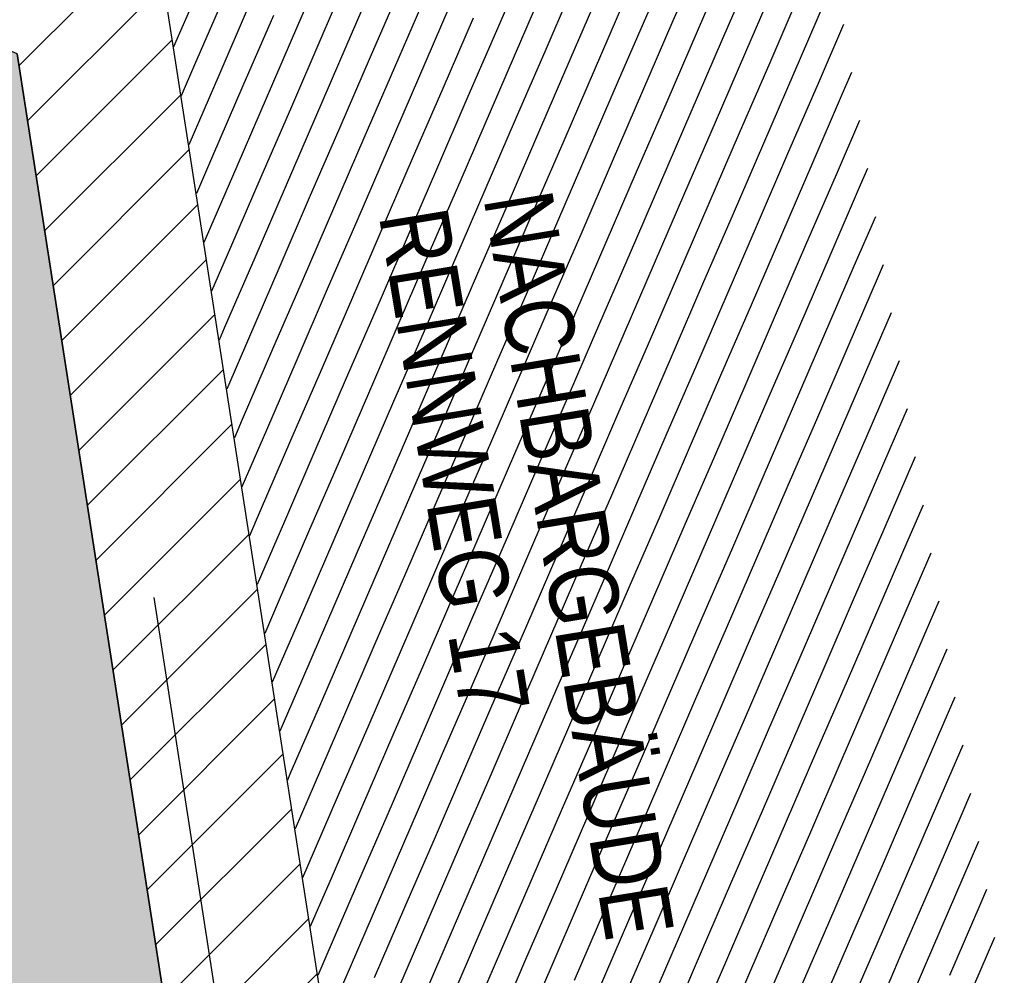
# Model space of a CAD drawing. Header units: millimetres. Extents: x 12535256 to 12566104, y 356204449 to 356234587.
# Drawn here: x 12556497 to 12559321, y 356208936 to 356211705 of the extents above; entities that cross this region are included whole.
import ezdxf
from ezdxf.enums import TextEntityAlignment as Align

# ---------------------------------------------------------------- set-up
doc = ezdxf.new("R2010")
doc.units = ezdxf.units.MM
doc.header["$MEASUREMENT"] = 0
doc.linetypes.add('Dot & Dashed', pattern=[6702.78, 3527.78, -1763.89, 0, -1411.11])
for name, color, linetype in [('New_010 Aussenwände', 7, 'Continuous'), ('New_110 Bemassungen Ausführung', 7, 'Continuous'), ('New_290 Raster _ Achsen', 7, 'Continuous')]:
    doc.layers.add(name, color=color, linetype=linetype)
for name, color, linetype, lineweight in [('New_010 Aussenwände_Pen_No__1', 7, 'Continuous', 13), ('New_010 Aussenwände_Pen_No__96', 8, 'Continuous', 13), ('New_110 Bemassungen Ausführung_Pen_No__1', 7, 'Continuous', 13), ('New_255 Plangrafiken_Pen_No__1', 7, 'Continuous', 13), ('New_255 Plangrafiken_Pen_No__39', 8, 'Continuous', 13), ('New_290 Raster _ Achsen_Pen_No__108', 7, 'Continuous', 13)]:
    doc.layers.add(name, color=color, linetype=linetype, lineweight=lineweight)
doc.styles.add('GENERATED_STYLE_1', font='arial.ttf')
doc.styles.add('GENERATED_STYLE_2', font='arial.ttf', dxfattribs={"width": 0.8})
doc.dimstyles.new('GENERATED_STYLE__1', dxfattribs={"dimtxt": 125, "dimasz": 47.5, "dimexe": 0.18, "dimexo": 2, "dimgap": 0, "dimtad": 1, "dimlfac": 0.001, "dimzin": 0, "dimdsep": 46, "dimtxsty": 'GENERATED_STYLE_1', "dimblk": 'ARROWHEAD_2', "dimblk1": 'ARROWHEAD_2', "dimblk2": 'ARROWHEAD_2', "dimcen": 0.09, "dimclrd": 7, "dimclre": 7, "dimclrt": 7, "dimadec": 0, "dimazin": 0, "dimtfac": 1, "dimtdec": 4, "dimtmove": 0, "dimatfit": 3, "dimfxl": 1, "dimtolj": 1, "dimtzin": 0, "dimarcsym": 0})

# ---------------------------------------------------------------- blocks, each defined once
blk = doc.blocks.new('*X19', base_point=(12240439.2, 356160438.4))
at = {"layer": 'New_255 Plangrafiken_Pen_No__39', "color": 8, "linetype": 'Continuous', "lineweight": 13}
for p, q in [((12558477.4, 356211904.8), (12558389.3, 356211700.9)), ((12558477.4, 356211904.8), (12558389.3, 356211700.9)), ((12557390.5, 356211890.4), (12557302.5, 356211686.5)), ((12557390.5, 356211890.4), (12557302.5, 356211686.5)), ((12557969, 356211882.5), (12557880.9, 356211678.6)), ((12557969, 356211882.5), (12557880.9, 356211678.6)), ((12557460.6, 356211860.1), (12557372.5, 356211656.2)), ((12557460.6, 356211860.1), (12557372.5, 356211656.2)), ((12558039.1, 356211852.2), (12557951, 356211648.3)), ((12558039.1, 356211852.2), (12557951, 356211648.3)), ((12558547.5, 356211874.5), (12558459.4, 356211670.6)), ((12558547.5, 356211874.5), (12558459.4, 356211670.6)), ((12557530.7, 356211829.9), (12557442.6, 356211626)), ((12557530.7, 356211829.9), (12557442.6, 356211626)), ((12558109.1, 356211821.9), (12558021, 356211618)), ((12558109.1, 356211821.9), (12558021, 356211618)), ((12558617.5, 356211844.3), (12558529.4, 356211640.4)), ((12558617.5, 356211844.3), (12558529.4, 356211640.4)), ((12557022.2, 356211807.5), (12556943.5, 356211625.4)), ((12557022.2, 356211807.5), (12556943.5, 356211625.4)), ((12557600.7, 356211799.6), (12557512.6, 356211595.7)), ((12557600.7, 356211799.6), (12557512.6, 356211595.7)), ((12558179.2, 356211791.7), (12558091.1, 356211587.8)), ((12558179.2, 356211791.7), (12558091.1, 356211587.8)), ((12558687.6, 356211814), (12558599.5, 356211610.1)), ((12558687.6, 356211814), (12558599.5, 356211610.1)), ((12557092.3, 356211777.3), (12557004.2, 356211573.4)), ((12557092.3, 356211777.3), (12557004.2, 356211573.4)), ((12557670.8, 356211769.3), (12557582.7, 356211565.4)), ((12557670.8, 356211769.3), (12557582.7, 356211565.4)), ((12558757.6, 356211783.8), (12558669.6, 356211579.8)), ((12558757.6, 356211783.8), (12558669.6, 356211579.8)), ((12557162.3, 356211747), (12557074.3, 356211543.1)), ((12557162.3, 356211747), (12557074.3, 356211543.1)), ((12557740.8, 356211739.1), (12557652.7, 356211535.2)), ((12557740.8, 356211739.1), (12557652.7, 356211535.2)), ((12558249.2, 356211761.4), (12558161.1, 356211557.5)), ((12558249.2, 356211761.4), (12558161.1, 356211557.5)), ((12558827.7, 356211753.5), (12558739.6, 356211549.6)), ((12558827.7, 356211753.5), (12558739.6, 356211549.6)), ((12557232.4, 356211716.7), (12557144.3, 356211512.8)), ((12557232.4, 356211716.7), (12557144.3, 356211512.8)), ((12557810.9, 356211708.8), (12557722.8, 356211504.9)), ((12557810.9, 356211708.8), (12557722.8, 356211504.9)), ((12558319.3, 356211731.2), (12558231.2, 356211527.2)), ((12558319.3, 356211731.2), (12558231.2, 356211527.2)), ((12557302.5, 356211686.5), (12557214.4, 356211482.6)), ((12557302.5, 356211686.5), (12557214.4, 356211482.6)), ((12557880.9, 356211678.6), (12557792.8, 356211474.7)), ((12557880.9, 356211678.6), (12557792.8, 356211474.7)), ((12558389.3, 356211700.9), (12558301.3, 356211497)), ((12558389.3, 356211700.9), (12558301.3, 356211497)), ((12558883.6, 356211690.5), (12558809.7, 356211519.3)), ((12558883.6, 356211690.5), (12558809.7, 356211519.3)), ((12557372.5, 356211656.2), (12557284.4, 356211452.3)), ((12557372.5, 356211656.2), (12557284.4, 356211452.3)), ((12558459.4, 356211670.6), (12558371.3, 356211466.7)), ((12558459.4, 356211670.6), (12558371.3, 356211466.7)), ((12557442.6, 356211626), (12557354.5, 356211422.1)), ((12557442.6, 356211626), (12557354.5, 356211422.1)), ((12557951, 356211648.3), (12557862.9, 356211444.4)), ((12557951, 356211648.3), (12557862.9, 356211444.4)), ((12558529.4, 356211640.4), (12558441.4, 356211436.5)), ((12558529.4, 356211640.4), (12558441.4, 356211436.5)), ((12557512.6, 356211595.7), (12557424.5, 356211391.8)), ((12557512.6, 356211595.7), (12557424.5, 356211391.8)), ((12558021, 356211618), (12557932.9, 356211414.1)), ((12558021, 356211618), (12557932.9, 356211414.1)), ((12558599.5, 356211610.1), (12558511.4, 356211406.2)), ((12558599.5, 356211610.1), (12558511.4, 356211406.2)), ((12557004.2, 356211573.4), (12556965.5, 356211483.8)), ((12557004.2, 356211573.4), (12556965.5, 356211483.8)), ((12557582.7, 356211565.4), (12557494.6, 356211361.5)), ((12557582.7, 356211565.4), (12557494.6, 356211361.5)), ((12558091.1, 356211587.8), (12558003, 356211383.9)), ((12558091.1, 356211587.8), (12558003, 356211383.9)), ((12558669.6, 356211579.8), (12558581.5, 356211375.9)), ((12558669.6, 356211579.8), (12558581.5, 356211375.9)), ((12557074.3, 356211543.1), (12556987.5, 356211342.2)), ((12557074.3, 356211543.1), (12556987.5, 356211342.2)), ((12558161.1, 356211557.5), (12558073.1, 356211353.6)), ((12558161.1, 356211557.5), (12558073.1, 356211353.6)), ((12558739.6, 356211549.6), (12558651.5, 356211345.7)), ((12558739.6, 356211549.6), (12558651.5, 356211345.7)), ((12558906.6, 356211551.3), (12558879.7, 356211489.1)), ((12558906.6, 356211551.3), (12558879.7, 356211489.1)), ((12557144.3, 356211512.8), (12557056.2, 356211308.9)), ((12557144.3, 356211512.8), (12557056.2, 356211308.9)), ((12557652.7, 356211535.2), (12557564.6, 356211331.3)), ((12557652.7, 356211535.2), (12557564.6, 356211331.3)), ((12558231.2, 356211527.2), (12558143.1, 356211323.3)), ((12558231.2, 356211527.2), (12558143.1, 356211323.3)), ((12558809.7, 356211519.3), (12558721.6, 356211315.4)), ((12558809.7, 356211519.3), (12558721.6, 356211315.4)), ((12557214.4, 356211482.6), (12557126.3, 356211278.7)), ((12557214.4, 356211482.6), (12557126.3, 356211278.7)), ((12557722.8, 356211504.9), (12557634.7, 356211301)), ((12557722.8, 356211504.9), (12557634.7, 356211301)), ((12558301.3, 356211497), (12558213.2, 356211293.1)), ((12558301.3, 356211497), (12558213.2, 356211293.1)), ((12558879.7, 356211489.1), (12558791.6, 356211285.2)), ((12558879.7, 356211489.1), (12558791.6, 356211285.2)), ((12557284.4, 356211452.3), (12557196.3, 356211248.4)), ((12557284.4, 356211452.3), (12557196.3, 356211248.4)), ((12557792.8, 356211474.7), (12557704.8, 356211270.7)), ((12557792.8, 356211474.7), (12557704.8, 356211270.7)), ((12558371.3, 356211466.7), (12558283.2, 356211262.8)), ((12558371.3, 356211466.7), (12558283.2, 356211262.8)), ((12557862.9, 356211444.4), (12557774.8, 356211240.5)), ((12557862.9, 356211444.4), (12557774.8, 356211240.5)), ((12558441.4, 356211436.5), (12558353.3, 356211232.6)), ((12558441.4, 356211436.5), (12558353.3, 356211232.6)), ((12557354.5, 356211422.1), (12557266.4, 356211218.1)), ((12557354.5, 356211422.1), (12557266.4, 356211218.1)), ((12557932.9, 356211414.1), (12557844.9, 356211210.2)), ((12557932.9, 356211414.1), (12557844.9, 356211210.2)), ((12558511.4, 356211406.2), (12558423.3, 356211202.3)), ((12558511.4, 356211406.2), (12558423.3, 356211202.3)), ((12558929.6, 356211412.1), (12558861.7, 356211254.9)), ((12558929.6, 356211412.1), (12558861.7, 356211254.9)), ((12557424.5, 356211391.8), (12557336.4, 356211187.9)), ((12557424.5, 356211391.8), (12557336.4, 356211187.9)), ((12558003, 356211383.9), (12557914.9, 356211180)), ((12558003, 356211383.9), (12557914.9, 356211180)), ((12558581.5, 356211375.9), (12558493.4, 356211172)), ((12558581.5, 356211375.9), (12558493.4, 356211172)), ((12557494.6, 356211361.5), (12557406.5, 356211157.6)), ((12557494.6, 356211361.5), (12557406.5, 356211157.6)), ((12558073.1, 356211353.6), (12557985, 356211149.7)), ((12558073.1, 356211353.6), (12557985, 356211149.7)), ((12558651.5, 356211345.7), (12558563.4, 356211141.8)), ((12558651.5, 356211345.7), (12558563.4, 356211141.8)), ((12557564.6, 356211331.3), (12557476.6, 356211127.4)), ((12557564.6, 356211331.3), (12557476.6, 356211127.4)), ((12558143.1, 356211323.3), (12558055, 356211119.4)), ((12558143.1, 356211323.3), (12558055, 356211119.4)), ((12558721.6, 356211315.4), (12558633.5, 356211111.5)), ((12558721.6, 356211315.4), (12558633.5, 356211111.5)), ((12557056.2, 356211308.9), (12557009.5, 356211200.7)), ((12557056.2, 356211308.9), (12557009.5, 356211200.7)), ((12557634.7, 356211301), (12557546.6, 356211097.1)), ((12557634.7, 356211301), (12557546.6, 356211097.1)), ((12558213.2, 356211293.1), (12558125.1, 356211089.2)), ((12558213.2, 356211293.1), (12558125.1, 356211089.2)), ((12558791.6, 356211285.2), (12558703.5, 356211081.2)), ((12558791.6, 356211285.2), (12558703.5, 356211081.2)), ((12557126.3, 356211278.7), (12557038.2, 356211074.8)), ((12557126.3, 356211278.7), (12557038.2, 356211074.8)), ((12557704.8, 356211270.7), (12557616.7, 356211066.8)), ((12557704.8, 356211270.7), (12557616.7, 356211066.8)), ((12558283.2, 356211262.8), (12558195.1, 356211058.9)), ((12558283.2, 356211262.8), (12558195.1, 356211058.9)), ((12558861.7, 356211254.9), (12558773.6, 356211051)), ((12558861.7, 356211254.9), (12558773.6, 356211051)), ((12558952.6, 356211272.9), (12558931.7, 356211224.6)), ((12558952.6, 356211272.9), (12558931.7, 356211224.6)), ((12557196.3, 356211248.4), (12557108.3, 356211044.5)), ((12557196.3, 356211248.4), (12557108.3, 356211044.5)), ((12557774.8, 356211240.5), (12557686.7, 356211036.6)), ((12557774.8, 356211240.5), (12557686.7, 356211036.6)), ((12558353.3, 356211232.6), (12558265.2, 356211028.6)), ((12558353.3, 356211232.6), (12558265.2, 356211028.6)), ((12557266.4, 356211218.1), (12557178.3, 356211014.2)), ((12557266.4, 356211218.1), (12557178.3, 356211014.2)), ((12557844.9, 356211210.2), (12557756.8, 356211006.3)), ((12557844.9, 356211210.2), (12557756.8, 356211006.3)), ((12558423.3, 356211202.3), (12558335.2, 356210998.4)), ((12558423.3, 356211202.3), (12558335.2, 356210998.4)), ((12558931.7, 356211224.6), (12558843.7, 356211020.7)), ((12558931.7, 356211224.6), (12558843.7, 356211020.7)), ((12557336.4, 356211187.9), (12557248.4, 356210984)), ((12557336.4, 356211187.9), (12557248.4, 356210984)), ((12557914.9, 356211180), (12557826.8, 356210976)), ((12557914.9, 356211180), (12557826.8, 356210976)), ((12558493.4, 356211172), (12558405.3, 356210968.1)), ((12558493.4, 356211172), (12558405.3, 356210968.1)), ((12557406.5, 356211157.6), (12557318.4, 356210953.7)), ((12557406.5, 356211157.6), (12557318.4, 356210953.7)), ((12557985, 356211149.7), (12557896.9, 356210945.8)), ((12557985, 356211149.7), (12557896.9, 356210945.8)), ((12558563.4, 356211141.8), (12558475.4, 356210937.9)), ((12558563.4, 356211141.8), (12558475.4, 356210937.9)), ((12557476.6, 356211127.4), (12557388.5, 356210923.4)), ((12557476.6, 356211127.4), (12557388.5, 356210923.4)), ((12558055, 356211119.4), (12557966.9, 356210915.5)), ((12558055, 356211119.4), (12557966.9, 356210915.5)), ((12558975.6, 356211133.7), (12558913.7, 356210990.5)), ((12558975.6, 356211133.7), (12558913.7, 356210990.5)), ((12557546.6, 356211097.1), (12557458.5, 356210893.2)), ((12557546.6, 356211097.1), (12557458.5, 356210893.2)), ((12558125.1, 356211089.2), (12558037, 356210885.3)), ((12558125.1, 356211089.2), (12558037, 356210885.3)), ((12558633.5, 356211111.5), (12558545.4, 356210907.6)), ((12558633.5, 356211111.5), (12558545.4, 356210907.6)), ((12557038.2, 356211074.8), (12557031.4, 356211059.1)), ((12557038.2, 356211074.8), (12557031.4, 356211059.1)), ((12557616.7, 356211066.8), (12557528.6, 356210862.9)), ((12557616.7, 356211066.8), (12557528.6, 356210862.9)), ((12558195.1, 356211058.9), (12558107, 356210855)), ((12558195.1, 356211058.9), (12558107, 356210855)), ((12558703.5, 356211081.2), (12558615.5, 356210877.3)), ((12558703.5, 356211081.2), (12558615.5, 356210877.3)), ((12557108.3, 356211044.5), (12557053.4, 356210917.5)), ((12557108.3, 356211044.5), (12557053.4, 356210917.5)), ((12557686.7, 356211036.6), (12557598.6, 356210832.7)), ((12557686.7, 356211036.6), (12557598.6, 356210832.7)), ((12558265.2, 356211028.6), (12558177.1, 356210824.7)), ((12558265.2, 356211028.6), (12558177.1, 356210824.7)), ((12558773.6, 356211051), (12558685.5, 356210847.1)), ((12558773.6, 356211051), (12558685.5, 356210847.1)), ((12557178.3, 356211014.2), (12557090.2, 356210810.3)), ((12557178.3, 356211014.2), (12557090.2, 356210810.3)), ((12557756.8, 356211006.3), (12557668.7, 356210802.4)), ((12557756.8, 356211006.3), (12557668.7, 356210802.4)), ((12558843.7, 356211020.7), (12558755.6, 356210816.8)), ((12558843.7, 356211020.7), (12558755.6, 356210816.8)), ((12557248.4, 356210984), (12557160.3, 356210780.1)), ((12557248.4, 356210984), (12557160.3, 356210780.1)), ((12557826.8, 356210976), (12557738.7, 356210772.1)), ((12557826.8, 356210976), (12557738.7, 356210772.1)), ((12558335.2, 356210998.4), (12558247.2, 356210794.5)), ((12558335.2, 356210998.4), (12558247.2, 356210794.5)), ((12558913.7, 356210990.5), (12558825.6, 356210786.5)), ((12558913.7, 356210990.5), (12558825.6, 356210786.5)), ((12558998.6, 356210994.5), (12558983.8, 356210960.2)), ((12558998.6, 356210994.5), (12558983.8, 356210960.2)), ((12557318.4, 356210953.7), (12557230.3, 356210749.8)), ((12557318.4, 356210953.7), (12557230.3, 356210749.8)), ((12557896.9, 356210945.8), (12557808.8, 356210741.9)), ((12557896.9, 356210945.8), (12557808.8, 356210741.9)), ((12558405.3, 356210968.1), (12558317.2, 356210764.2)), ((12558405.3, 356210968.1), (12558317.2, 356210764.2)), ((12558983.8, 356210960.2), (12558895.7, 356210756.3)), ((12558983.8, 356210960.2), (12558895.7, 356210756.3)), ((12557388.5, 356210923.4), (12557300.4, 356210719.5)), ((12557388.5, 356210923.4), (12557300.4, 356210719.5)), ((12558475.4, 356210937.9), (12558387.3, 356210733.9)), ((12558475.4, 356210937.9), (12558387.3, 356210733.9)), ((12557458.5, 356210893.2), (12557370.4, 356210689.3)), ((12557458.5, 356210893.2), (12557370.4, 356210689.3)), ((12557966.9, 356210915.5), (12557878.9, 356210711.6)), ((12557966.9, 356210915.5), (12557878.9, 356210711.6)), ((12558545.4, 356210907.6), (12558457.3, 356210703.7)), ((12558545.4, 356210907.6), (12558457.3, 356210703.7)), ((12557528.6, 356210862.9), (12557440.5, 356210659)), ((12557528.6, 356210862.9), (12557440.5, 356210659)), ((12558037, 356210885.3), (12557948.9, 356210681.3)), ((12558037, 356210885.3), (12557948.9, 356210681.3)), ((12558615.5, 356210877.3), (12558527.4, 356210673.4)), ((12558615.5, 356210877.3), (12558527.4, 356210673.4)), ((12557598.6, 356210832.7), (12557510.5, 356210628.7)), ((12557598.6, 356210832.7), (12557510.5, 356210628.7)), ((12558107, 356210855), (12558019, 356210651.1)), ((12558107, 356210855), (12558019, 356210651.1)), ((12558685.5, 356210847.1), (12558597.4, 356210643.2)), ((12558685.5, 356210847.1), (12558597.4, 356210643.2)), ((12559021.6, 356210855.3), (12558965.7, 356210726)), ((12559021.6, 356210855.3), (12558965.7, 356210726)), ((12557090.2, 356210810.3), (12557075.4, 356210776)), ((12557090.2, 356210810.3), (12557075.4, 356210776)), ((12558177.1, 356210824.7), (12558089, 356210620.8)), ((12558177.1, 356210824.7), (12558089, 356210620.8)), ((12558755.6, 356210816.8), (12558667.5, 356210612.9)), ((12558755.6, 356210816.8), (12558667.5, 356210612.9)), ((12557160.3, 356210780.1), (12557097.4, 356210634.4)), ((12557160.3, 356210780.1), (12557097.4, 356210634.4)), ((12557668.7, 356210802.4), (12557580.6, 356210598.5)), ((12557668.7, 356210802.4), (12557580.6, 356210598.5)), ((12558247.2, 356210794.5), (12558159.1, 356210590.6)), ((12558247.2, 356210794.5), (12558159.1, 356210590.6)), ((12558825.6, 356210786.5), (12558737.5, 356210582.6)), ((12558825.6, 356210786.5), (12558737.5, 356210582.6)), ((12557230.3, 356210749.8), (12557142.2, 356210545.9)), ((12557230.3, 356210749.8), (12557142.2, 356210545.9)), ((12557738.7, 356210772.1), (12557650.7, 356210568.2)), ((12557738.7, 356210772.1), (12557650.7, 356210568.2)), ((12558317.2, 356210764.2), (12558229.1, 356210560.3)), ((12558317.2, 356210764.2), (12558229.1, 356210560.3)), ((12558895.7, 356210756.3), (12558807.6, 356210552.4)), ((12558895.7, 356210756.3), (12558807.6, 356210552.4)), ((12557300.4, 356210719.5), (12557212.3, 356210515.6)), ((12557300.4, 356210719.5), (12557212.3, 356210515.6)), ((12557808.8, 356210741.9), (12557720.7, 356210538)), ((12557808.8, 356210741.9), (12557720.7, 356210538)), ((12558387.3, 356210733.9), (12558299.2, 356210530)), ((12558387.3, 356210733.9), (12558299.2, 356210530)), ((12558965.7, 356210726), (12558877.6, 356210522.1)), ((12558965.7, 356210726), (12558877.6, 356210522.1)), ((12557878.9, 356210711.6), (12557790.8, 356210507.7)), ((12557878.9, 356210711.6), (12557790.8, 356210507.7)), ((12558457.3, 356210703.7), (12558369.2, 356210499.8)), ((12558457.3, 356210703.7), (12558369.2, 356210499.8)), ((12559035.8, 356210695.8), (12558947.7, 356210491.8)), ((12559035.8, 356210695.8), (12558947.7, 356210491.8)), ((12559044.6, 356210716.1), (12559035.8, 356210695.8)), ((12559044.6, 356210716.1), (12559035.8, 356210695.8)), ((12557370.4, 356210689.3), (12557282.4, 356210485.4)), ((12557370.4, 356210689.3), (12557282.4, 356210485.4)), ((12557948.9, 356210681.3), (12557860.8, 356210477.4)), ((12557948.9, 356210681.3), (12557860.8, 356210477.4)), ((12558527.4, 356210673.4), (12558439.3, 356210469.5)), ((12558527.4, 356210673.4), (12558439.3, 356210469.5)), ((12557440.5, 356210659), (12557352.4, 356210455.1)), ((12557440.5, 356210659), (12557352.4, 356210455.1)), ((12558019, 356210651.1), (12557930.9, 356210447.2)), ((12558019, 356210651.1), (12557930.9, 356210447.2)), ((12558597.4, 356210643.2), (12558509.3, 356210439.2)), ((12558597.4, 356210643.2), (12558509.3, 356210439.2)), ((12557510.5, 356210628.7), (12557422.5, 356210424.8)), ((12557510.5, 356210628.7), (12557422.5, 356210424.8)), ((12558089, 356210620.8), (12558000.9, 356210416.9)), ((12558089, 356210620.8), (12558000.9, 356210416.9)), ((12558667.5, 356210612.9), (12558579.4, 356210409)), ((12558667.5, 356210612.9), (12558579.4, 356210409)), ((12557580.6, 356210598.5), (12557492.5, 356210394.6)), ((12557580.6, 356210598.5), (12557492.5, 356210394.6)), ((12558159.1, 356210590.6), (12558071, 356210386.6)), ((12558159.1, 356210590.6), (12558071, 356210386.6)), ((12558737.5, 356210582.6), (12558649.5, 356210378.7)), ((12558737.5, 356210582.6), (12558649.5, 356210378.7)), ((12559067.6, 356210576.9), (12559017.8, 356210461.6)), ((12559067.6, 356210576.9), (12559017.8, 356210461.6)), ((12557650.7, 356210568.2), (12557562.6, 356210364.3)), ((12557650.7, 356210568.2), (12557562.6, 356210364.3)), ((12558229.1, 356210560.3), (12558141, 356210356.4)), ((12558229.1, 356210560.3), (12558141, 356210356.4)), ((12558807.6, 356210552.4), (12558719.5, 356210348.5)), ((12558807.6, 356210552.4), (12558719.5, 356210348.5)), ((12557142.2, 356210545.9), (12557119.3, 356210492.9)), ((12557142.2, 356210545.9), (12557119.3, 356210492.9)), ((12557720.7, 356210538), (12557632.6, 356210334)), ((12557720.7, 356210538), (12557632.6, 356210334)), ((12558299.2, 356210530), (12558211.1, 356210326.1)), ((12558299.2, 356210530), (12558211.1, 356210326.1)), ((12558877.6, 356210522.1), (12558789.6, 356210318.2)), ((12558877.6, 356210522.1), (12558789.6, 356210318.2)), ((12557212.3, 356210515.6), (12557141.3, 356210351.3)), ((12557212.3, 356210515.6), (12557141.3, 356210351.3)), ((12557790.8, 356210507.7), (12557702.7, 356210303.8)), ((12557790.8, 356210507.7), (12557702.7, 356210303.8)), ((12558369.2, 356210499.8), (12558281.1, 356210295.9)), ((12558369.2, 356210499.8), (12558281.1, 356210295.9)), ((12557282.4, 356210485.4), (12557194.3, 356210281.4)), ((12557282.4, 356210485.4), (12557194.3, 356210281.4)), ((12557860.8, 356210477.4), (12557772.7, 356210273.5)), ((12557860.8, 356210477.4), (12557772.7, 356210273.5)), ((12558439.3, 356210469.5), (12558351.2, 356210265.6)), ((12558439.3, 356210469.5), (12558351.2, 356210265.6)), ((12558947.7, 356210491.8), (12558859.6, 356210287.9)), ((12558947.7, 356210491.8), (12558859.6, 356210287.9)), ((12557352.4, 356210455.1), (12557264.3, 356210251.2)), ((12557352.4, 356210455.1), (12557264.3, 356210251.2)), ((12557930.9, 356210447.2), (12557842.8, 356210243.3)), ((12557930.9, 356210447.2), (12557842.8, 356210243.3)), ((12558509.3, 356210439.2), (12558421.3, 356210235.3)), ((12558509.3, 356210439.2), (12558421.3, 356210235.3)), ((12559017.8, 356210461.6), (12558929.7, 356210257.7)), ((12559017.8, 356210461.6), (12558929.7, 356210257.7)), ((12559090.6, 356210437.7), (12559087.8, 356210431.3)), ((12559090.6, 356210437.7), (12559087.8, 356210431.3)), ((12557422.5, 356210424.8), (12557334.4, 356210220.9)), ((12557422.5, 356210424.8), (12557334.4, 356210220.9)), ((12558000.9, 356210416.9), (12557912.8, 356210213)), ((12558000.9, 356210416.9), (12557912.8, 356210213)), ((12558579.4, 356210409), (12558491.3, 356210205.1)), ((12558579.4, 356210409), (12558491.3, 356210205.1)), ((12559087.8, 356210431.3), (12558999.7, 356210227.4)), ((12559087.8, 356210431.3), (12558999.7, 356210227.4)), ((12557492.5, 356210394.6), (12557404.4, 356210190.7)), ((12557492.5, 356210394.6), (12557404.4, 356210190.7)), ((12558071, 356210386.6), (12557982.9, 356210182.7)), ((12558071, 356210386.6), (12557982.9, 356210182.7)), ((12557562.6, 356210364.3), (12557474.5, 356210160.4)), ((12557562.6, 356210364.3), (12557474.5, 356210160.4)), ((12558141, 356210356.4), (12558053, 356210152.5)), ((12558141, 356210356.4), (12558053, 356210152.5)), ((12558649.5, 356210378.7), (12558561.4, 356210174.8)), ((12558649.5, 356210378.7), (12558561.4, 356210174.8)), ((12557632.6, 356210334), (12557544.5, 356210130.1)), ((12557632.6, 356210334), (12557544.5, 356210130.1)), ((12558211.1, 356210326.1), (12558123, 356210122.2)), ((12558211.1, 356210326.1), (12558123, 356210122.2)), ((12558719.5, 356210348.5), (12558631.4, 356210144.5)), ((12558719.5, 356210348.5), (12558631.4, 356210144.5)), ((12557702.7, 356210303.8), (12557614.6, 356210099.9)), ((12557702.7, 356210303.8), (12557614.6, 356210099.9)), ((12558281.1, 356210295.9), (12558193.1, 356210091.9)), ((12558281.1, 356210295.9), (12558193.1, 356210091.9)), ((12558789.6, 356210318.2), (12558701.5, 356210114.3)), ((12558789.6, 356210318.2), (12558701.5, 356210114.3)), ((12559113.6, 356210298.5), (12559069.8, 356210197.1)), ((12559113.6, 356210298.5), (12559069.8, 356210197.1)), ((12557194.3, 356210281.4), (12557163.3, 356210209.7)), ((12557194.3, 356210281.4), (12557163.3, 356210209.7)), ((12557772.7, 356210273.5), (12557684.6, 356210069.6)), ((12557772.7, 356210273.5), (12557684.6, 356210069.6)), ((12558859.6, 356210287.9), (12558771.5, 356210084)), ((12558859.6, 356210287.9), (12558771.5, 356210084)), ((12557264.3, 356210251.2), (12557185.3, 356210068.2)), ((12557264.3, 356210251.2), (12557185.3, 356210068.2)), ((12557842.8, 356210243.3), (12557754.7, 356210039.3)), ((12557842.8, 356210243.3), (12557754.7, 356210039.3)), ((12558351.2, 356210265.6), (12558263.1, 356210061.7)), ((12558351.2, 356210265.6), (12558263.1, 356210061.7)), ((12558929.7, 356210257.7), (12558841.6, 356210053.8)), ((12558929.7, 356210257.7), (12558841.6, 356210053.8)), ((12557334.4, 356210220.9), (12557246.3, 356210017)), ((12557334.4, 356210220.9), (12557246.3, 356210017)), ((12557912.8, 356210213), (12557824.8, 356210009.1)), ((12557912.8, 356210213), (12557824.8, 356210009.1)), ((12558421.3, 356210235.3), (12558333.2, 356210031.4)), ((12558421.3, 356210235.3), (12558333.2, 356210031.4)), ((12558999.7, 356210227.4), (12558911.6, 356210023.5)), ((12558999.7, 356210227.4), (12558911.6, 356210023.5)), ((12557404.4, 356210190.7), (12557316.3, 356209986.7)), ((12557404.4, 356210190.7), (12557316.3, 356209986.7)), ((12557982.9, 356210182.7), (12557894.8, 356209978.8)), ((12557982.9, 356210182.7), (12557894.8, 356209978.8)), ((12558491.3, 356210205.1), (12558403.2, 356210001.2)), ((12558491.3, 356210205.1), (12558403.2, 356210001.2)), ((12559069.8, 356210197.1), (12558981.7, 356209993.2)), ((12559069.8, 356210197.1), (12558981.7, 356209993.2)), ((12557474.5, 356210160.4), (12557386.4, 356209956.5)), ((12557474.5, 356210160.4), (12557386.4, 356209956.5)), ((12558561.4, 356210174.8), (12558473.3, 356209970.9)), ((12558561.4, 356210174.8), (12558473.3, 356209970.9)), ((12559136.6, 356210159.3), (12559051.7, 356209963)), ((12559136.6, 356210159.3), (12559051.7, 356209963)), ((12557544.5, 356210130.1), (12557456.5, 356209926.2)), ((12557544.5, 356210130.1), (12557456.5, 356209926.2)), ((12558053, 356210152.5), (12557964.9, 356209948.6)), ((12558053, 356210152.5), (12557964.9, 356209948.6)), ((12558631.4, 356210144.5), (12558543.3, 356209940.6)), ((12558631.4, 356210144.5), (12558543.3, 356209940.6)), ((12557614.6, 356210099.9), (12557526.5, 356209896)), ((12557614.6, 356210099.9), (12557526.5, 356209896)), ((12558123, 356210122.2), (12558034.9, 356209918.3)), ((12558123, 356210122.2), (12558034.9, 356209918.3)), ((12558701.5, 356210114.3), (12558613.4, 356209910.4)), ((12558701.5, 356210114.3), (12558613.4, 356209910.4)), ((12557684.6, 356210069.6), (12557596.6, 356209865.7)), ((12557684.6, 356210069.6), (12557596.6, 356209865.7)), ((12558193.1, 356210091.9), (12558105, 356209888)), ((12558193.1, 356210091.9), (12558105, 356209888)), ((12558771.5, 356210084), (12558683.4, 356209880.1)), ((12558771.5, 356210084), (12558683.4, 356209880.1)), ((12558263.1, 356210061.7), (12558175, 356209857.8)), ((12558263.1, 356210061.7), (12558175, 356209857.8)), ((12558841.6, 356210053.8), (12558753.5, 356209849.8)), ((12558841.6, 356210053.8), (12558753.5, 356209849.8)), ((12557246.3, 356210017), (12557207.2, 356209926.6)), ((12557246.3, 356210017), (12557207.2, 356209926.6)), ((12557754.7, 356210039.3), (12557666.6, 356209835.4)), ((12557754.7, 356210039.3), (12557666.6, 356209835.4)), ((12558333.2, 356210031.4), (12558245.1, 356209827.5)), ((12558333.2, 356210031.4), (12558245.1, 356209827.5)), ((12558911.6, 356210023.5), (12558823.6, 356209819.6)), ((12558911.6, 356210023.5), (12558823.6, 356209819.6)), ((12559159.6, 356210020.1), (12559121.8, 356209932.7)), ((12559159.6, 356210020.1), (12559121.8, 356209932.7)), ((12557316.3, 356209986.7), (12557229.2, 356209785)), ((12557316.3, 356209986.7), (12557229.2, 356209785)), ((12557824.8, 356210009.1), (12557736.7, 356209805.2)), ((12557824.8, 356210009.1), (12557736.7, 356209805.2)), ((12558403.2, 356210001.2), (12558315.1, 356209797.3)), ((12558403.2, 356210001.2), (12558315.1, 356209797.3)), ((12558981.7, 356209993.2), (12558893.6, 356209789.3)), ((12558981.7, 356209993.2), (12558893.6, 356209789.3)), ((12557386.4, 356209956.5), (12557298.3, 356209752.6)), ((12557386.4, 356209956.5), (12557298.3, 356209752.6)), ((12557894.8, 356209978.8), (12557806.7, 356209774.9)), ((12557894.8, 356209978.8), (12557806.7, 356209774.9)), ((12558473.3, 356209970.9), (12558385.2, 356209767)), ((12558473.3, 356209970.9), (12558385.2, 356209767)), ((12559051.7, 356209963), (12558963.7, 356209759.1)), ((12559051.7, 356209963), (12558963.7, 356209759.1)), ((12557964.9, 356209948.6), (12557876.8, 356209744.7)), ((12557964.9, 356209948.6), (12557876.8, 356209744.7)), ((12558543.3, 356209940.6), (12558455.2, 356209736.7)), ((12558543.3, 356209940.6), (12558455.2, 356209736.7)), ((12559121.8, 356209932.7), (12559033.7, 356209728.8)), ((12559121.8, 356209932.7), (12559033.7, 356209728.8)), ((12557456.5, 356209926.2), (12557368.4, 356209722.3)), ((12557456.5, 356209926.2), (12557368.4, 356209722.3)), ((12558034.9, 356209918.3), (12557946.8, 356209714.4)), ((12558034.9, 356209918.3), (12557946.8, 356209714.4)), ((12558613.4, 356209910.4), (12558525.3, 356209706.5)), ((12558613.4, 356209910.4), (12558525.3, 356209706.5)), ((12557526.5, 356209896), (12557438.4, 356209692.1)), ((12557526.5, 356209896), (12557438.4, 356209692.1)), ((12558105, 356209888), (12558016.9, 356209684.1)), ((12558105, 356209888), (12558016.9, 356209684.1)), ((12558683.4, 356209880.1), (12558595.4, 356209676.2)), ((12558683.4, 356209880.1), (12558595.4, 356209676.2)), ((12559182.6, 356209880.9), (12559103.8, 356209698.5)), ((12559182.6, 356209880.9), (12559103.8, 356209698.5)), ((12557596.6, 356209865.7), (12557508.5, 356209661.8)), ((12557596.6, 356209865.7), (12557508.5, 356209661.8)), ((12558175, 356209857.8), (12558086.9, 356209653.9)), ((12558175, 356209857.8), (12558086.9, 356209653.9)), ((12558753.5, 356209849.8), (12558665.4, 356209645.9)), ((12558753.5, 356209849.8), (12558665.4, 356209645.9)), ((12557666.6, 356209835.4), (12557578.5, 356209631.5)), ((12557666.6, 356209835.4), (12557578.5, 356209631.5)), ((12558245.1, 356209827.5), (12558157, 356209623.6)), ((12558245.1, 356209827.5), (12558157, 356209623.6)), ((12558823.6, 356209819.6), (12558735.5, 356209615.7)), ((12558823.6, 356209819.6), (12558735.5, 356209615.7)), ((12557736.7, 356209805.2), (12557648.6, 356209601.3)), ((12557736.7, 356209805.2), (12557648.6, 356209601.3)), ((12558315.1, 356209797.3), (12558227.1, 356209593.3)), ((12558315.1, 356209797.3), (12558227.1, 356209593.3)), ((12558893.6, 356209789.3), (12558805.5, 356209585.4)), ((12558893.6, 356209789.3), (12558805.5, 356209585.4)), ((12557806.7, 356209774.9), (12557718.6, 356209571)), ((12557806.7, 356209774.9), (12557718.6, 356209571)), ((12558385.2, 356209767), (12558297.1, 356209563.1)), ((12558385.2, 356209767), (12558297.1, 356209563.1)), ((12558963.7, 356209759.1), (12558875.6, 356209555.2)), ((12558963.7, 356209759.1), (12558875.6, 356209555.2)), ((12557298.3, 356209752.6), (12557251.2, 356209643.5)), ((12557298.3, 356209752.6), (12557251.2, 356209643.5)), ((12557876.8, 356209744.7), (12557788.7, 356209540.7)), ((12557876.8, 356209744.7), (12557788.7, 356209540.7)), ((12558455.2, 356209736.7), (12558367.2, 356209532.8)), ((12558455.2, 356209736.7), (12558367.2, 356209532.8)), ((12559205.5, 356209741.7), (12559173.8, 356209668.3)), ((12559205.5, 356209741.7), (12559173.8, 356209668.3)), ((12557368.4, 356209722.3), (12557280.3, 356209518.4)), ((12557368.4, 356209722.3), (12557280.3, 356209518.4)), ((12557946.8, 356209714.4), (12557858.7, 356209510.5)), ((12557946.8, 356209714.4), (12557858.7, 356209510.5)), ((12558525.3, 356209706.5), (12558437.2, 356209502.6)), ((12558525.3, 356209706.5), (12558437.2, 356209502.6)), ((12559033.7, 356209728.8), (12558945.6, 356209524.9)), ((12559033.7, 356209728.8), (12558945.6, 356209524.9)), ((12557438.4, 356209692.1), (12557350.3, 356209488.1)), ((12557438.4, 356209692.1), (12557350.3, 356209488.1)), ((12558016.9, 356209684.1), (12557928.8, 356209480.2)), ((12558016.9, 356209684.1), (12557928.8, 356209480.2)), ((12558595.4, 356209676.2), (12558507.3, 356209472.3)), ((12558595.4, 356209676.2), (12558507.3, 356209472.3)), ((12559103.8, 356209698.5), (12559015.7, 356209494.6)), ((12559103.8, 356209698.5), (12559015.7, 356209494.6)), ((12557508.5, 356209661.8), (12557420.4, 356209457.9)), ((12557508.5, 356209661.8), (12557420.4, 356209457.9)), ((12558086.9, 356209653.9), (12557998.9, 356209450)), ((12558086.9, 356209653.9), (12557998.9, 356209450)), ((12558665.4, 356209645.9), (12558577.3, 356209442)), ((12558665.4, 356209645.9), (12558577.3, 356209442)), ((12559173.8, 356209668.3), (12559085.7, 356209464.4)), ((12559173.8, 356209668.3), (12559085.7, 356209464.4)), ((12557578.5, 356209631.5), (12557490.4, 356209427.6)), ((12557578.5, 356209631.5), (12557490.4, 356209427.6)), ((12558157, 356209623.6), (12558068.9, 356209419.7)), ((12558157, 356209623.6), (12558068.9, 356209419.7)), ((12557648.6, 356209601.3), (12557560.5, 356209397.4)), ((12557648.6, 356209601.3), (12557560.5, 356209397.4)), ((12558227.1, 356209593.3), (12558139, 356209389.4)), ((12558227.1, 356209593.3), (12558139, 356209389.4)), ((12558735.5, 356209615.7), (12558647.4, 356209411.8)), ((12558735.5, 356209615.7), (12558647.4, 356209411.8)), ((12559228.5, 356209602.5), (12559155.8, 356209434.1)), ((12559228.5, 356209602.5), (12559155.8, 356209434.1)), ((12557718.6, 356209571), (12557630.6, 356209367.1)), ((12557718.6, 356209571), (12557630.6, 356209367.1)), ((12558297.1, 356209563.1), (12558209, 356209359.2)), ((12558297.1, 356209563.1), (12558209, 356209359.2)), ((12558805.5, 356209585.4), (12558717.4, 356209381.5)), ((12558805.5, 356209585.4), (12558717.4, 356209381.5)), ((12557788.7, 356209540.7), (12557700.6, 356209336.8)), ((12557788.7, 356209540.7), (12557700.6, 356209336.8)), ((12558367.2, 356209532.8), (12558279.1, 356209328.9)), ((12558367.2, 356209532.8), (12558279.1, 356209328.9)), ((12558875.6, 356209555.2), (12558787.5, 356209351.2)), ((12558875.6, 356209555.2), (12558787.5, 356209351.2)), ((12557280.3, 356209518.4), (12557273.2, 356209501.9)), ((12557280.3, 356209518.4), (12557273.2, 356209501.9)), ((12557858.7, 356209510.5), (12557770.7, 356209306.6)), ((12557858.7, 356209510.5), (12557770.7, 356209306.6)), ((12558945.6, 356209524.9), (12558857.5, 356209321)), ((12558945.6, 356209524.9), (12558857.5, 356209321)), ((12557350.3, 356209488.1), (12557295.1, 356209360.3)), ((12557350.3, 356209488.1), (12557295.1, 356209360.3)), ((12557928.8, 356209480.2), (12557840.7, 356209276.3)), ((12557928.8, 356209480.2), (12557840.7, 356209276.3)), ((12558437.2, 356209502.6), (12558349.1, 356209298.6)), ((12558437.2, 356209502.6), (12558349.1, 356209298.6)), ((12559015.7, 356209494.6), (12558927.6, 356209290.7)), ((12559015.7, 356209494.6), (12558927.6, 356209290.7)), ((12557420.4, 356209457.9), (12557332.3, 356209254)), ((12557420.4, 356209457.9), (12557332.3, 356209254)), ((12557998.9, 356209450), (12557910.8, 356209246)), ((12557998.9, 356209450), (12557910.8, 356209246)), ((12558507.3, 356209472.3), (12558419.2, 356209268.4)), ((12558507.3, 356209472.3), (12558419.2, 356209268.4)), ((12559085.7, 356209464.4), (12558997.7, 356209260.5)), ((12559085.7, 356209464.4), (12558997.7, 356209260.5)), ((12559251.5, 356209463.3), (12559225.8, 356209403.8)), ((12559251.5, 356209463.3), (12559225.8, 356209403.8)), ((12557490.4, 356209427.6), (12557402.4, 356209223.7)), ((12557490.4, 356209427.6), (12557402.4, 356209223.7)), ((12558068.9, 356209419.7), (12557980.8, 356209215.8)), ((12558068.9, 356209419.7), (12557980.8, 356209215.8)), ((12558577.3, 356209442), (12558489.2, 356209238.1)), ((12558577.3, 356209442), (12558489.2, 356209238.1)), ((12559155.8, 356209434.1), (12559067.7, 356209230.2)), ((12559155.8, 356209434.1), (12559067.7, 356209230.2)), ((12557560.5, 356209397.4), (12557472.4, 356209193.4)), ((12557560.5, 356209397.4), (12557472.4, 356209193.4)), ((12558647.4, 356209411.8), (12558559.3, 356209207.9)), ((12558647.4, 356209411.8), (12558559.3, 356209207.9)), ((12559225.8, 356209403.8), (12559137.8, 356209199.9)), ((12559225.8, 356209403.8), (12559137.8, 356209199.9)), ((12557630.6, 356209367.1), (12557542.5, 356209163.2)), ((12557630.6, 356209367.1), (12557542.5, 356209163.2)), ((12558139, 356209389.4), (12558050.9, 356209185.5)), ((12558139, 356209389.4), (12558050.9, 356209185.5)), ((12558717.4, 356209381.5), (12558629.3, 356209177.6)), ((12558717.4, 356209381.5), (12558629.3, 356209177.6)), ((12557700.6, 356209336.8), (12557612.5, 356209132.9)), ((12557700.6, 356209336.8), (12557612.5, 356209132.9)), ((12558209, 356209359.2), (12558120.9, 356209155.3)), ((12558209, 356209359.2), (12558120.9, 356209155.3)), ((12558787.5, 356209351.2), (12558699.4, 356209147.3)), ((12558787.5, 356209351.2), (12558699.4, 356209147.3)), ((12557770.7, 356209306.6), (12557682.6, 356209102.7)), ((12557770.7, 356209306.6), (12557682.6, 356209102.7)), ((12558279.1, 356209328.9), (12558191, 356209125)), ((12558279.1, 356209328.9), (12558191, 356209125)), ((12558857.5, 356209321), (12558769.5, 356209117.1)), ((12558857.5, 356209321), (12558769.5, 356209117.1)), ((12559274.5, 356209324.1), (12559207.8, 356209169.7)), ((12559274.5, 356209324.1), (12559207.8, 356209169.7)), ((12558349.1, 356209298.6), (12558261, 356209094.7)), ((12558349.1, 356209298.6), (12558261, 356209094.7)), ((12558927.6, 356209290.7), (12558839.5, 356209086.8)), ((12558927.6, 356209290.7), (12558839.5, 356209086.8)), ((12557332.3, 356209254), (12557317.1, 356209218.8)), ((12557332.3, 356209254), (12557317.1, 356209218.8)), ((12557840.7, 356209276.3), (12557752.6, 356209072.4)), ((12557840.7, 356209276.3), (12557752.6, 356209072.4)), ((12558419.2, 356209268.4), (12558331.1, 356209064.5)), ((12558419.2, 356209268.4), (12558331.1, 356209064.5)), ((12558997.7, 356209260.5), (12558909.6, 356209056.5)), ((12558997.7, 356209260.5), (12558909.6, 356209056.5)), ((12557402.4, 356209223.7), (12557339.1, 356209077.2)), ((12557402.4, 356209223.7), (12557339.1, 356209077.2)), ((12557910.8, 356209246), (12557822.7, 356209042.1)), ((12557910.8, 356209246), (12557822.7, 356209042.1)), ((12558489.2, 356209238.1), (12558401.2, 356209034.2)), ((12558489.2, 356209238.1), (12558401.2, 356209034.2)), ((12559067.7, 356209230.2), (12558979.6, 356209026.3)), ((12559067.7, 356209230.2), (12558979.6, 356209026.3)), ((12557472.4, 356209193.4), (12557384.3, 356208989.5)), ((12557472.4, 356209193.4), (12557384.3, 356208989.5)), ((12557980.8, 356209215.8), (12557892.7, 356209011.9)), ((12557980.8, 356209215.8), (12557892.7, 356209011.9)), ((12558559.3, 356209207.9), (12558471.2, 356209003.9)), ((12558559.3, 356209207.9), (12558471.2, 356209003.9)), ((12559137.8, 356209199.9), (12559049.7, 356208996)), ((12559137.8, 356209199.9), (12559049.7, 356208996)), ((12558050.9, 356209185.5), (12557962.8, 356208981.6)), ((12558050.9, 356209185.5), (12557962.8, 356208981.6)), ((12558629.3, 356209177.6), (12558541.3, 356208973.7)), ((12558629.3, 356209177.6), (12558541.3, 356208973.7)), ((12559207.8, 356209169.7), (12559119.7, 356208965.8)), ((12559207.8, 356209169.7), (12559119.7, 356208965.8)), ((12559297.5, 356209184.9), (12559277.9, 356209139.4)), ((12559297.5, 356209184.9), (12559277.9, 356209139.4)), ((12557542.5, 356209163.2), (12557454.4, 356208959.3)), ((12557542.5, 356209163.2), (12557454.4, 356208959.3)), ((12558120.9, 356209155.3), (12558032.8, 356208951.3)), ((12558120.9, 356209155.3), (12558032.8, 356208951.3)), ((12558699.4, 356209147.3), (12558611.3, 356208943.4)), ((12558699.4, 356209147.3), (12558611.3, 356208943.4)), ((12559277.9, 356209139.4), (12559189.8, 356208935.5)), ((12559277.9, 356209139.4), (12559189.8, 356208935.5)), ((12557612.5, 356209132.9), (12557524.4, 356208929)), ((12557612.5, 356209132.9), (12557524.4, 356208929)), ((12558191, 356209125), (12558102.9, 356208921.1)), ((12558191, 356209125), (12558102.9, 356208921.1)), ((12558769.5, 356209117.1), (12558681.4, 356208913.2)), ((12558769.5, 356209117.1), (12558681.4, 356208913.2)), ((12557682.6, 356209102.7), (12557594.5, 356208898.7)), ((12557682.6, 356209102.7), (12557594.5, 356208898.7)), ((12558261, 356209094.7), (12558173, 356208890.8)), ((12558261, 356209094.7), (12558173, 356208890.8)), ((12558839.5, 356209086.8), (12558751.4, 356208882.9)), ((12558839.5, 356209086.8), (12558751.4, 356208882.9)), ((12557752.6, 356209072.4), (12557664.5, 356208868.5)), ((12557752.6, 356209072.4), (12557664.5, 356208868.5)), ((12558331.1, 356209064.5), (12558243, 356208860.6)), ((12558331.1, 356209064.5), (12558243, 356208860.6)), ((12558909.6, 356209056.5), (12558821.5, 356208852.6)), ((12558909.6, 356209056.5), (12558821.5, 356208852.6)), ((12557822.7, 356209042.1), (12557734.6, 356208838.2)), ((12557822.7, 356209042.1), (12557734.6, 356208838.2)), ((12558401.2, 356209034.2), (12558313.1, 356208830.3)), ((12558401.2, 356209034.2), (12558313.1, 356208830.3)), ((12558979.6, 356209026.3), (12558891.5, 356208822.4)), ((12558979.6, 356209026.3), (12558891.5, 356208822.4)), ((12559320.5, 356209045.7), (12559259.8, 356208905.2)), ((12559320.5, 356209045.7), (12559259.8, 356208905.2)), ((12557892.7, 356209011.9), (12557804.7, 356208808)), ((12557892.7, 356209011.9), (12557804.7, 356208808)), ((12558471.2, 356209003.9), (12558383.1, 356208800)), ((12558471.2, 356209003.9), (12558383.1, 356208800)), ((12559049.7, 356208996), (12558961.6, 356208792.1)), ((12559049.7, 356208996), (12558961.6, 356208792.1)), ((12557384.3, 356208989.5), (12557361, 356208935.6)), ((12557384.3, 356208989.5), (12557361, 356208935.6)), ((12557962.8, 356208981.6), (12557874.7, 356208777.7)), ((12557962.8, 356208981.6), (12557874.7, 356208777.7)), ((12558541.3, 356208973.7), (12558453.2, 356208769.8)), ((12558541.3, 356208973.7), (12558453.2, 356208769.8)), ((12557454.4, 356208959.3), (12557383, 356208794.1)), ((12557454.4, 356208959.3), (12557383, 356208794.1)), ((12558032.8, 356208951.3), (12557944.8, 356208747.4)), ((12558032.8, 356208951.3), (12557944.8, 356208747.4)), ((12558611.3, 356208943.4), (12558523.2, 356208739.5)), ((12558611.3, 356208943.4), (12558523.2, 356208739.5)), ((12559119.7, 356208965.8), (12559031.6, 356208761.8)), ((12559119.7, 356208965.8), (12559031.6, 356208761.8))]:
    blk.add_line(p, q, dxfattribs=at)
blk = doc.blocks.new('Fill_1', base_point=(12240439.2, 356160438.4))
at = {"layer": 'New_255 Plangrafiken_Pen_No__39', "color": 8, "linetype": 'Continuous', "lineweight": 13}
blk.add_blockref('*X19', (12240439.2, 356160438.4), dxfattribs=at)
blk = doc.blocks.new('Wall_21', base_point=(12555428.7, 356218436.4))
at = {"layer": 'New_010 Aussenwände_Pen_No__96', "linetype": 'Continuous', "lineweight": 13}
h = blk.add_hatch(dxfattribs=at)
h.set_pattern_fill('COMMON_BRICK', color=8, style=0, pattern_type=2)
h.set_pattern_definition([(45, (12240439.16, 356160438.36), (-91.92388, 91.92388), [])])
h.paths.add_polyline_path([(12555916.9, 356218225.5), (12555428.7, 356218436.4), (12557217.8, 356206922.9), (12557706, 356206712)])
at = {"layer": 'New_010 Aussenwände_Pen_No__1', "color": 7, "linetype": 'Continuous', "lineweight": 13, "flags": 128}
for points in [[(12557706, 356206712), (12555916.9, 356218225.5)], [(12556490.2, 356211605.4), (12557217.8, 356206922.9)]]:
    blk.add_lwpolyline(points, dxfattribs=at)
blk = doc.blocks.new('Standard grid marker[48]', base_point=(12557581.8, 356205556.1))
at = {"layer": 'New_290 Raster _ Achsen_Pen_No__108', "color": 7, "linetype": 'Dot & Dashed', "lineweight": 13}
blk.add_line((12557428.3, 356206544.2), (12554130.1, 356227771.8), dxfattribs=at)
at = {"layer": 'New_290 Raster _ Achsen_Pen_No__108', "color": 7, "lineweight": 13, "style": 'GENERATED_STYLE_1'}
for tag, p in [('AC_MarkerText_1_1', (12553993, 356228998.9)), ('AC_MarkerText_1_0', (12557652, 356205449.2))]:
    blk.add_attdef(tag, text='', height=150, rotation=336.6365, dxfattribs=at).set_placement(p, align=Align.TOP_CENTER)
blk = doc.blocks.new('*D215', base_point=(12240439.2, 356160438.4))
at = {"layer": 'New_110 Bemassungen Ausführung_Pen_No__1', "color": 7, "linetype": 'Continuous', "lineweight": 13, "transparency": 16777216}
for p, q in [((12548604.8, 356209118.1), (12548751.7, 356209054.7)), ((12548733.1, 356209011.6), (12548770.2, 356209097.7)), ((12548780.6, 356209076.2), (12548722.7, 356209033.1)), ((12548751.7, 356209054.7), (12549164.8, 356208876.2)), ((12549146.2, 356208833.2), (12549183.4, 356208919.2)), ((12549193.7, 356208897.7), (12549135.8, 356208854.7)), ((12549164.8, 356208876.2), (12557483.2, 356205282.8))]:
    blk.add_line(p, q, dxfattribs=at)
at = {"layer": 'New_110 Bemassungen Ausführung_Pen_No__1', "color": 7, "lineweight": 13, "transparency": 16777216, "insert": (12548880.6, 356209026.2), "char_height": 125, "attachment_point": 7, "rotation": 336.6365, "style": 'GENERATED_STYLE_1'}
blk.add_mtext('\\A1;{\\pql;\\fArial|b0|i0|c0|p0;\\W1.000000;45}', dxfattribs=at)
blk = doc.blocks.new('ARROWHEAD_2')
at = {"color": 0, "linetype": 'Continuous', "lineweight": 0}
for p, q in [((-0.378, -0.655), (0.378, 0.655)), ((0, 0), (-1, 0))]:
    blk.add_line(p, q, dxfattribs=at)
blk = doc.blocks.new('*D216', base_point=(12240439.2, 356160438.4))
at = {"layer": 'New_110 Bemassungen Ausführung_Pen_No__1', "color": 7, "linetype": 'Continuous', "lineweight": 13, "transparency": 16777216}
for p, q in [((12549193.7, 356208897.7), (12549135.8, 356208854.7)), ((12549164.8, 356208876.2), (12557483.2, 356205282.8)), ((12557464.6, 356205239.8), (12557501.7, 356205325.8)), ((12557454.2, 356205261.3), (12557512.1, 356205304.3)), ((12557483.2, 356205282.8), (12557511.2, 356205270.7))]:
    blk.add_line(p, q, dxfattribs=at)
at = {"layer": 'New_110 Bemassungen Ausführung_Pen_No__1', "color": 7, "lineweight": 13, "transparency": 16777216, "insert": (12553180.7, 356207168.6), "char_height": 125, "attachment_point": 7, "rotation": 336.6365, "style": 'GENERATED_STYLE_1'}
blk.add_mtext('\\A1;{\\pql;\\fArial|b0|i0|c0|p0;\\W1.000000;9,06}', dxfattribs=at)
blk = doc.blocks.new('*D217', base_point=(12240439.2, 356160438.4))
at = {"layer": 'New_110 Bemassungen Ausführung_Pen_No__1', "color": 7, "linetype": 'Continuous', "lineweight": 13, "transparency": 16777216}
for p, q in [((12538575.7, 356212854.8), (12538612.9, 356212940.9)), ((12538623.2, 356212919.4), (12538565.3, 356212876.3)), ((12538566.2, 356212910), (12538594.3, 356212897.8)), ((12538594.3, 356212897.8), (12557283.8, 356204824.3)), ((12557254.8, 356204802.8), (12557312.7, 356204845.8)), ((12557265.2, 356204781.3), (12557302.3, 356204867.3)), ((12557283.8, 356204824.3), (12557311.8, 356204812.2))]:
    blk.add_line(p, q, dxfattribs=at)
at = {"layer": 'New_110 Bemassungen Ausführung_Pen_No__1', "color": 7, "lineweight": 13, "transparency": 16777216, "insert": (12547752, 356208969.1), "char_height": 125, "attachment_point": 7, "rotation": 336.6365, "style": 'GENERATED_STYLE_1'}
blk.add_mtext('\\A1;{\\pql;\\fArial|b0|i0|c0|p0;\\W1.000000;20,36}', dxfattribs=at)

msp = doc.modelspace()

# ---------------------------------------------------------------- hatches: boundary and pattern name
at = {"layer": 'New_255 Plangrafiken_Pen_No__39', "linetype": 'Continuous', "lineweight": 13}
h = msp.add_hatch(dxfattribs=at)
h.set_pattern_fill('LIGHTWEIGHT_CONCRETE', color=8, style=0, pattern_type=2)
h.set_pattern_definition([(0, (12240439.16, 356160438.36), (0, 779.4225), [48.75, -401.25]), (0, (12240664.16, 356160828.1), (0, 779.4225), [48.75, -401.25]), (60, (12240439.16, 356160438.36), (-674.9997, 389.7113), [48.75, -401.25]), (60, (12240889.16, 356160438.36), (-674.9997, 389.7113), [48.75, -401.25]), (120, (12240487.9, 356160438.36), (674.9997, 389.7113), [48.75, -401.25]), (120, (12240937.9, 356160438.36), (674.9997, 389.7113), [48.75, -401.25]), (0, (12240439.16, 356160513.36), (0, 150), [0, -150, 0, -225]), (45, (12240514.16, 356160513.36), (-106.06602, 106.06602), [0, -112.5, 0, -187.5])])
h.paths.add_polyline_path([(12551310.327, 356213842.988), (12549720.106, 356210161.779), (12557217.838, 356206922.884), (12556490.218, 356211605.361)])

# ---------------------------------------------------------------- linework, layer by layer
at = {"layer": 'New_255 Plangrafiken_Pen_No__1', "color": 7, "linetype": 'Continuous', "lineweight": 13, "flags": 128}
msp.add_lwpolyline([(12551310.327, 356213842.988), (12549720.106, 356210161.779), (12557217.838, 356206922.884), (12556490.218, 356211605.361)], close=True, dxfattribs=at)

# ---------------------------------------------------------------- block references
at = {"layer": 'New_010 Aussenwände', "color": 7, "lineweight": 13}
msp.add_blockref('Wall_21', (12555428.728, 356218436.407), dxfattribs=at)
at = {"layer": 'New_255 Plangrafiken_Pen_No__39', "color": 8, "linetype": 'Continuous', "lineweight": 13}
msp.add_blockref('Fill_1', (12240439.157, 356160438.356), dxfattribs=at)
at = {"layer": 'New_290 Raster _ Achsen', "color": 7, "linetype": 'Continuous', "lineweight": 13}
msp.add_blockref('Standard grid marker[48]', (12557581.816, 356205556.091), dxfattribs=at)

# ---------------------------------------------------------------- texts
at = {"layer": 'New_255 Plangrafiken_Pen_No__1', "color": 7, "linetype": 'Continuous', "lineweight": 13, "insert": (12557534.556, 356211136.464), "char_height": 200, "attachment_point": 7, "rotation": 279.380775, "line_spacing_factor": 0.921289, "style": 'GENERATED_STYLE_2'}
msp.add_mtext('\\A1;{\\pql;\\fArial|b0|i0|c0|p0;\\W0.800000;NACHBARGEBÄUDE\\P\\pql;\\fArial|b0|i0|c0|p0;\\W0.800000;RENNWEG 17}', dxfattribs=at)

# ---------------------------------------------------------------- dimensions: what is measured, and where the dimension line sits
at = {"layer": 'New_110 Bemassungen Ausführung', "color": 7, "linetype": 'Continuous', "lineweight": 13}
for base, p1, p2, picture, middle in [((12557283.751, 356204824.287), (12538792.549, 356213356.837), (12557759.781, 356205926.252), '*D217', (12547969.019, 356208943.412)), ((12549164.763, 356208876.213), (12550416.185, 356212907.883), (12550829.245, 356212729.328), '*D215', (12548992.716, 356209045.849)), ((12557483.158, 356205282.804), (12550829.245, 356212729.328), (12557812.458, 356206045.101), '*D216', (12553354.068, 356207161.818))]:
    dim = msp.add_linear_dim(base=base, p1=p1, p2=p2, angle=336.636458, dimstyle='GENERATED_STYLE__1', dxfattribs=at)
    dim.commit()
    dim.dimension.update_dxf_attribs({"geometry": picture, "text_midpoint": middle, "dimtype": 160, "text_rotation": 336.636458})

doc.saveas('drawing.dxf')
